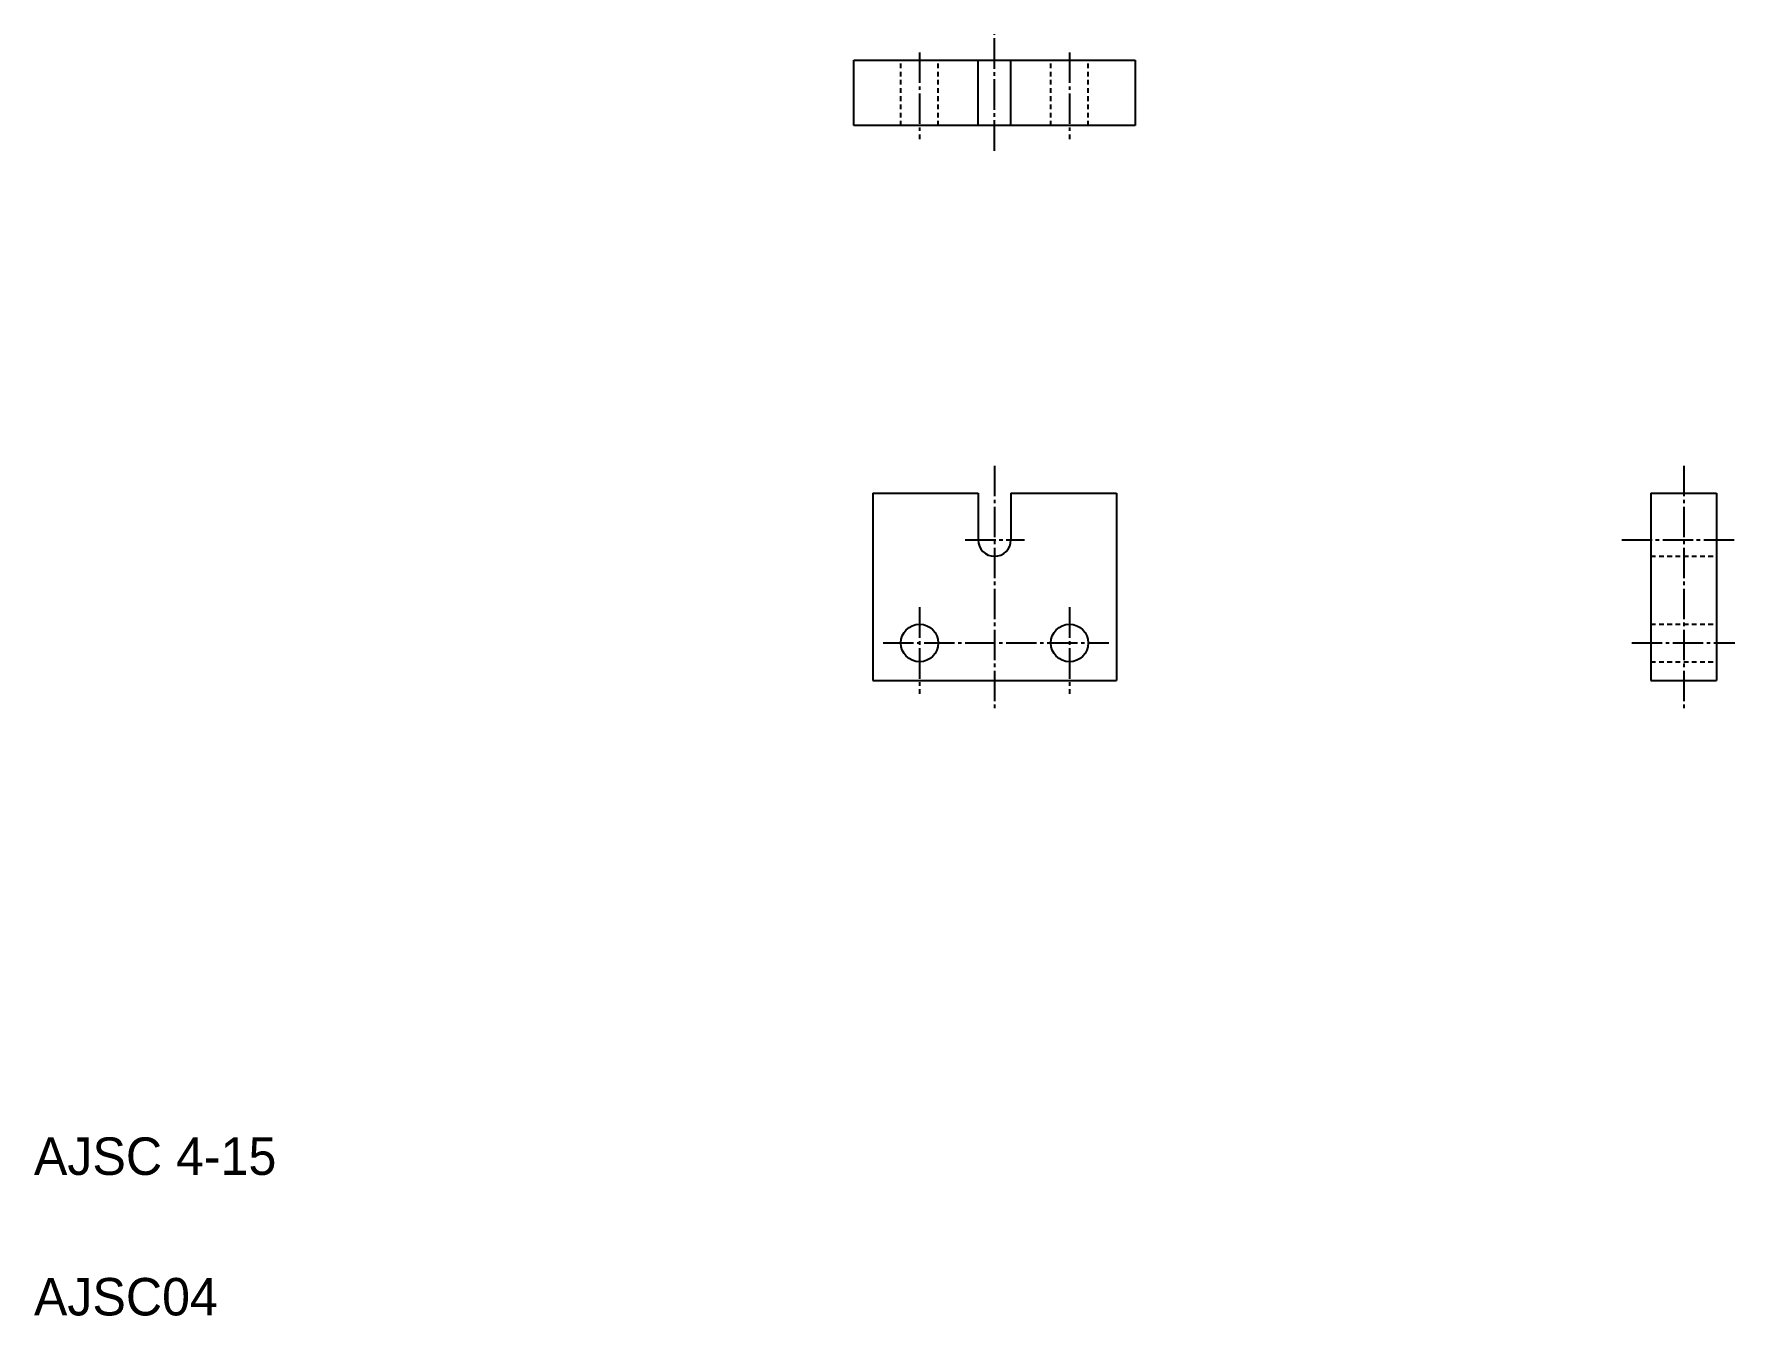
# Model space of a CAD drawing. Extents: x 10 to 192, y 10 to 147.
import ezdxf

# ---------------------------------------------------------------- set-up
doc = ezdxf.new("R2010")
doc.units = 0
doc.header["$LTSCALE"] = 0.25
doc.linetypes.add('CENTER', pattern=[17.5, 13, -1.5, 1.5, -1.5])
doc.linetypes.add('DASHED', pattern=[3.5, 2, -1.5])
doc.layers.get('0').update_dxf_attribs({"linetype": 'CONTINUOUS'})
doc.layers.add('CENTER', color=1, linetype='CENTER')

msp = doc.modelspace()

# ---------------------------------------------------------------- linework, layer by layer
at = {"color": 7, "linetype": 'CONTINUOUS'}
for p, q in [((97.48, 143.99), (127.48, 143.99)), ((97.48, 136.99), (97.48, 143.99)), ((110.73, 136.99), (110.73, 143.99)), ((114.23, 136.99), (114.23, 143.99)), ((127.48, 143.99), (127.48, 136.99)), ((127.48, 136.99), (97.48, 136.99)), ((99.48, 97.77), (110.73, 97.77)), ((99.48, 97.77), (99.48, 77.77)), ((110.73, 97.77), (110.73, 92.77)), ((114.23, 97.77), (125.48, 97.77)), ((114.23, 97.77), (114.23, 92.77)), ((125.48, 97.77), (125.48, 77.77)), ((182.5, 97.77), (182.5, 77.77)), ((182.5, 97.77), (189.5, 97.77)), ((189.5, 97.77), (189.5, 77.77)), ((99.48, 77.77), (125.48, 77.77)), ((182.5, 77.77), (189.5, 77.77))]:
    msp.add_line(p, q, dxfattribs=at)
at = {"color": 3, "linetype": 'DASHED'}
for p, q in [((102.48, 136.99), (102.48, 143.99)), ((106.48, 136.99), (106.48, 143.99)), ((118.48, 136.99), (118.48, 143.99)), ((122.48, 136.99), (122.48, 143.99)), ((182.5, 91.02), (189.5, 91.02)), ((182.5, 83.77), (189.5, 83.77)), ((182.5, 79.77), (189.5, 79.77))]:
    msp.add_line(p, q, dxfattribs=at)
for p, q in [((112.48, 136.99), (112.48, 136.99)), ((119.98, 136.99), (119.98, 136.99))]:
    msp.add_line(p, q)
at = {"color": 7, "linetype": 'CONTINUOUS'}
for centre in [(104.48, 81.77), (120.48, 81.77)]:
    msp.add_circle(centre, 2, dxfattribs=at)
msp.add_arc((112.48, 92.77), 1.75, 180, 0, dxfattribs=at)
at = {"layer": 'CENTER', "color": 1, "linetype": 'CENTER'}
for p, q in [((112.48, 134.31), (112.48, 146.76)), ((104.48, 144.79), (104.48, 135.54)), ((120.48, 144.79), (120.48, 135.54)), ((112.48, 100.69), (112.48, 74.65)), ((186, 100.69), (186, 74.65)), ((109.35, 92.77), (115.66, 92.77)), ((179.38, 92.77), (191.57, 92.77)), ((104.48, 85.58), (104.48, 76.33)), ((120.48, 85.58), (120.48, 76.33)), ((100.59, 81.77), (124.67, 81.77)), ((180.45, 81.77), (191.46, 81.77))]:
    msp.add_line(p, q, dxfattribs=at)

# ---------------------------------------------------------------- texts
for s, p in [('AJSC 4-15', (10, 25)), ('AJSC04', (10, 10))]:
    msp.add_text(s, height=4).set_placement(p)

doc.saveas('drawing.dxf')
